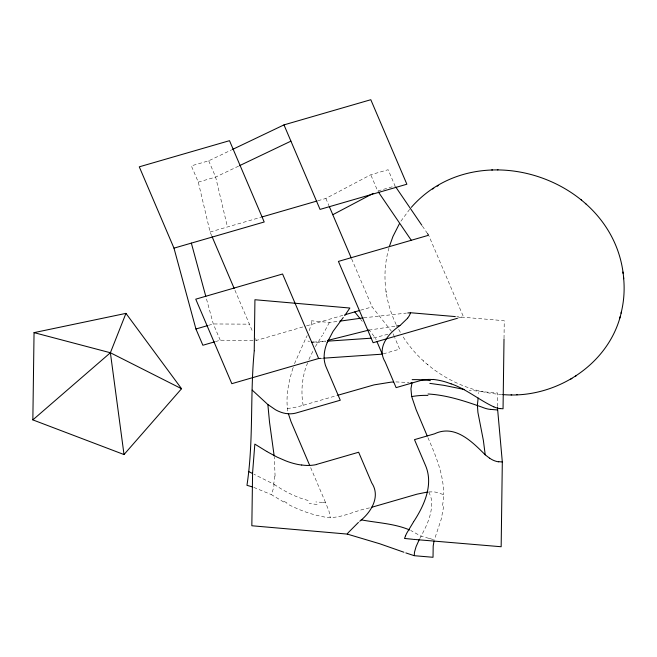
<?xml version="1.0" encoding="UTF-8"?>
<svg xmlns="http://www.w3.org/2000/svg" width="657" height="657" viewBox="0 0 657 657"><rect width="100%" height="100%" fill="white"/><g stroke="black" fill="none" stroke-linecap="round" stroke-linejoin="round"><path stroke-width="0.49" stroke-dasharray="3.29 2.46" d="M311.451 321.495L311.459 320.772L329.354 322.48L338.577 321.322M497.489 406.519L497.669 393.009L482.994 391.777M504.018 338.437L504.256 320.715L456.779 316.715M311.443 321.963L311.41 322.825A19.62 17.337 20.2 0 1 311.213 324.533L308.815 331.974M275.086 476.185L274.322 457.206M478.772 391.843L478.715 392.516M478.649 393.272L478.6 393.789M443.664 506.514L441.176 519.4L434.367 539.734M389.001 247.886C385.298 260.64 384.156 274.141 385.56 287.347M292.923 368.15C288.513 382.234 285.335 397.501 287.988 412.218M293.112 367.592L293.301 367.033M329.354 322.48L323.244 333.887M294.484 363.699L305.686 338.56M307.706 362.763C301.982 375.985 300.709 391.81 303.156 405.312M283.725 502.022L271.218 494.54L272.203 492.077A43.124 38.114 20.2 0 0 274.141 484.365L253.955 474.239M307.18 335.53L306.031 337.879M419.749 538.6C425.843 527.464 432.101 515.466 431.616 502.383M315.376 346.617L322.406 335.177M400.91 221.171L409.64 209.353M317.98 200.73L325.856 198.447L370.77 174.754L388.131 169.72L395.071 185.98L377.709 191.015L370.77 174.754M211.694 235.764L210.084 232.003L198.291 182.104L191.343 165.843L208.712 160.809L231.658 149.853M238.598 166.122L215.652 177.07L198.291 182.104M303.518 405.205L336.803 395.555M210.084 232.003L260.911 217.27M208.474 325.355L213.295 323.958L249.422 324.164M215.414 341.624L220.235 340.219L256.361 340.425L305.562 326.168M306.548 325.88L342.954 315.327M360.545 310.227L372.125 306.868L391.473 331.292M387.893 334.265L373.332 338.043M458.446 317.988L463.349 316.567L429.046 236.183M383.261 353.885L399.661 349.13L394.643 337.386M369.505 507.91C354.074 510.497 338.314 520.64 322.209 516.533C309.792 514.094 297.867 509.495 286.69 503.615M301.711 405.722L293.72 407.693L287.24 408.514M325.379 340.983L317.651 342.584L314.539 342.231M368.881 330.134L395.719 326.053M363.707 317.832L406.412 313.093M428.717 491.929L433.168 491.871A26.149 23.11 20.2 0 1 435.221 492.06L443.647 494.598A136.352 89.853 -5.6 0 1 442.284 506.448M313.726 342.108L325.847 341.279M320.665 358.369L322.686 358.237M395.834 381.914L409.13 382.514M322.948 502.383L325.486 502.4L329.001 511.212L330.29 517.823M322.521 502.383L315.869 501.94M501.776 394.504C462.002 391.909 423.74 369.817 402.536 335.916M482.698 391.753L481.597 391.646A23.931 21.147 20.2 0 1 478.822 391.153L469.197 390.357M309.529 341.385L307.952 341.049M433.554 539.553L431.082 538.937M308.133 500.462C295.888 497.341 284.555 491.362 274.109 484.357M430.861 538.88L430.425 538.765M430.212 538.707L429.144 538.42M428.824 538.329L420.965 536.186L410.699 530.445M253.758 487.395L271.218 494.54M423.215 360.718L423.749 361.186M427.461 364.438L427.945 364.857M360.997 319.787L362.245 321.355M368.487 329.239L375.352 337.903L376.124 339.71M422.385 226.065L427.51 233.58M398.7 329.453L401.008 333.419M396.187 324.591C390.365 312.453 386.571 299.305 385.388 285.877M325.486 502.4L310.014 466.142M393.1 333.772L394.257 336.483M325.856 198.447L328.935 205.674M351.659 258.907L372.125 306.868M427.945 437.669C435.821 455.703 443.754 474.568 443.647 494.598M208.712 160.809L215.652 177.07L227.453 226.969M234.968 290.312L252.888 332.294M255.589 338.618L256.361 340.425M220.235 340.219L213.295 323.958L206.068 297.342M386.029 291.174L386.193 292.611M308.905 359.56A138.299 137.305 4.9 0 1 313.742 349.696M274.577 476.144A65.454 63.162 65 0 1 273.665 484.266M286.895 502.892A166.287 133.634 56.9 0 1 283.947 501.299M317.142 504.412A65.232 36.16 39.6 0 1 309.168 503.287M428.807 492.109A87.348 56.174 -6.7 0 1 432.068 502.326"/><path stroke-width="0.99" d="M252.329 486.894L246.958 485.318C253.766 440.863 249.931 395.736 254.234 351.052M32.85 419.889L34.049 332.631L125.955 313.373L181.554 388.722L124.017 454.554L32.85 419.889L110.384 352.752L125.955 313.373M254.234 350.723L254.932 299.732L349.869 308.034L344.679 315.656M414.321 555.444L414.37 553.58A19.62 17.337 20.2 0 1 414.559 551.937L416.07 546.681L419.24 539.611M416.136 539.586L501.16 546.739L502.318 461.978L497.472 407.71M504.009 339.119L503.048 408.794L500.314 408.572M478.156 398.052L477.384 405.065L477.902 412.374L483.388 440.502L485.219 454.816L489.613 458.208M621.054 313.192C624.01 301.506 624.823 289.261 623.55 277.27M413.844 521.403C424.365 505.225 433.719 484.464 425.465 465.37L414.485 439.64L434.573 433.809C454.89 424.118 472.128 441.734 485.219 454.816M434.039 540.966L433.193 546.016L433.02 557.284L414.321 555.707L405.837 552.915M502.704 394.561C555.149 399.349 610.164 364.372 621.465 311.673M619.707 318.259L620.109 316.731M389.404 246.359L392.935 236.504L399.563 223.429M327.137 342.617L333.042 331.383L343.25 317.512M405.541 535.784L404.983 537.221A28.136 24.859 20.2 0 0 404.581 538.453L412.785 539.282M413.582 521.83L407.053 532.638A52.503 46.401 20.2 0 0 405.541 535.775M407.627 318.21L400.294 325.281M411.339 207.341C477.803 131.523 616.011 178.737 623.723 278.74M359.708 521.247C371.033 512.46 380.855 496.708 371.747 482.936L358.648 452.238L319.302 463.645M358.418 522.405L348.161 532.737A26.387 23.315 20.2 0 0 347.266 534.084L251.836 525.756L252.584 472.802L254.834 444.107L265.847 450.916M399.973 325.552L396.524 325.979M399.292 326.11C387.983 333.781 376.568 347.914 385.125 361.876L396.114 387.63L419.848 380.74A34.402 30.403 20.2 0 1 423.593 379.894L426.294 379.565A37.564 33.195 20.2 0 1 429.998 379.426L433.045 379.549M432.593 189.044L433.76 188.329M437.201 186.202L438.318 185.512M570.793 379.097L571.91 378.416M575.351 376.28L576.518 375.574M332.795 214.708L373.217 193.388M232.578 149.418L283.98 124.887L370.803 99.716L406.872 184.223L320.049 209.394L283.98 124.887M239.518 165.679L290.92 141.148M261.888 216.991L316.994 201.017M173.982 248.149L264.213 221.992L229.507 140.68L139.276 166.829L173.982 248.149L195.934 328.993L202.873 345.253L214.453 341.903M195.934 328.993L207.513 325.634M344.917 314.752L359.584 310.506M318.645 358.508L231.822 383.68L195.753 299.173L282.576 274.002L318.645 358.508L320.665 358.369M457.469 318.267L373.119 342.716L338.412 261.404L428.643 235.247L427.51 233.58M337.706 395.292L374.104 384.862L391.112 382.136A90.329 79.834 20.2 0 1 393.6 381.988M371.32 507.385L416.965 494.179L427.321 492.06M318.629 463.842L316.575 464.409M327.4 340.507L368.166 330.282M363.083 317.914L339.726 321.174M407.767 312.97L410.453 312.724L455.317 316.592M311.705 342.248L313.726 342.108M327.868 341.147L371.312 338.183M323.696 358.164L382.292 354.164L376.896 341.517M491.732 169.949L492.471 169.941M516.64 394.676L517.379 394.66M497.365 169.793L498.031 169.785M511.089 394.832L511.746 394.816M428.06 393.995C446.735 395.038 464.811 401.057 482.263 407.241A34.788 30.739 20.2 0 0 485.704 408.465L486.804 408.761A18.954 16.753 20.2 0 0 489.843 409.327L490.574 409.385M490.648 409.393L497.439 409.96M502.318 461.978L498.712 461.674M415.388 539.52L413.524 539.348M429.842 383.376L443.886 385.339L464.409 389.494M410.921 382.719L412.013 382.867L410.945 388.78L411.578 395.547A53.16 46.976 20.2 0 0 412.062 397.682L416.086 409.574L427.222 435.977M301.719 465.082L298.212 464.524A65.56 57.939 20.2 0 1 285.811 460.886L277.114 457.108L267.555 451.926M361.227 519.851C377.356 522.906 394.274 523.481 409.582 529.944M34.049 332.631L110.384 352.752L181.554 388.722M347.266 534.084L379.73 543.758L403.932 552.241M451.187 383.828C466.569 389.248 479.191 400.014 493.834 406.88M248.387 471.414L252.436 473.451M267.07 451.638L266.331 451.203M267.966 404.572L275.398 409.689A34.041 30.082 20.2 0 0 278.527 411.266L280.974 412.243A23.751 20.991 20.2 0 0 293.252 413.614L294.114 413.434A23.833 21.057 20.2 0 0 295.872 413.064L340.277 400.228L325.782 366.228A24.613 21.755 20.2 0 1 325.264 364.75L324.583 361.982A33.877 29.943 20.2 0 1 324.164 355.618L324.386 352.834A53.923 47.657 20.2 0 1 327.178 342.634M267.851 404.482L269.526 422.221L274.191 456.024M267.432 404.137L252.173 390.077M581.166 199.761L581.65 200.18M585.362 203.432L585.896 203.9M354.764 311.903L360.373 318.998M395.637 186.818L421.819 225.228M378.276 191.852L411.282 240.281M329.321 206.577L351.257 257.971M212.096 236.709L234.171 288.431M309.652 465.296L291.035 421.663L288.3 413.491M191.343 243.115L205.797 296.356M110.384 352.752L124.017 454.554M622.918 272.006L623.082 273.443M412.169 379.647A127.934 119.377 -40.7 0 1 430.384 380.617M411.627 396.582A80.967 74.619 -41.5 0 1 427.896 395.399M498.696 461.871A18.453 16.31 20.2 0 1 489.654 458.159M410.518 312.748A19.661 17.378 20.2 0 1 407.586 318.177M500.306 408.646A20.991 18.552 20.2 0 1 493.842 406.864M433.053 379.426A59.163 52.289 20.2 0 1 451.137 383.934M316.617 464.532A37.72 33.335 20.2 0 1 301.735 464.975"/></g></svg>
